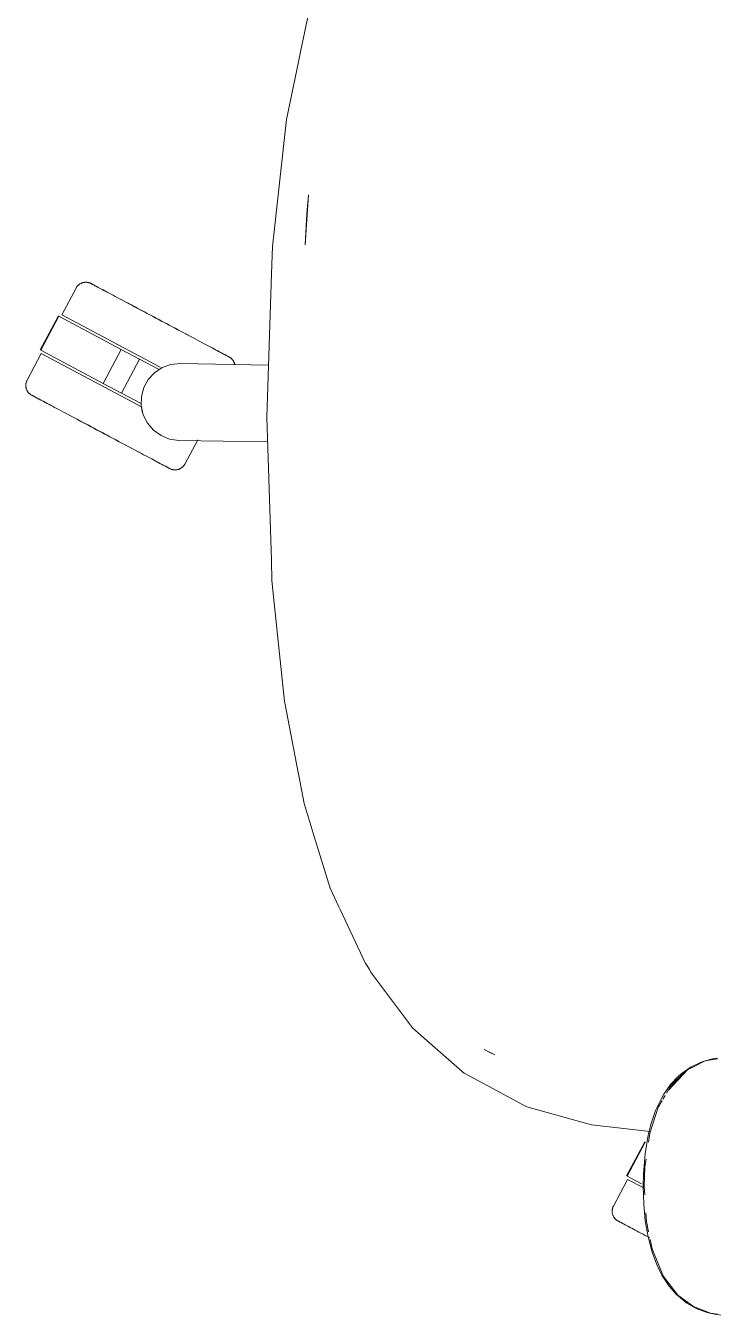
# Model space of a CAD drawing. Header units: millimetres. Extents: x 155927 to 295199, y -4084 to 97293.
# Drawn here: x 170820.6 to 171072.5, y 10100.3 to 10569.5 of the extents above; entities that cross this region are included whole.
import ezdxf

# ---------------------------------------------------------------- set-up
doc = ezdxf.new("R2010")
doc.units = ezdxf.units.MM
doc.header["$MEASUREMENT"] = 0
doc.layers.add('G-IMPT', color=8, linetype='CONTINUOUS', lineweight=9)
doc.layers.add('I-FURN', color=8, linetype='CONTINUOUS', lineweight=9)

msp = doc.modelspace()

# ---------------------------------------------------------------- linework, layer by layer
at = {"layer": 'G-IMPT'}
for p, q in [((170920.53, 10560.12), (170923.4, 10573.94)), ((170919.77, 10556.44), (170920.53, 10560.12)), ((170919.77, 10556.44), (170915.42, 10535.49)), ((170915.42, 10535.49), (170914.93, 10531.08)), ((170910.8, 10493.63), (170914.93, 10531.08)), ((170922.2, 10489.79), (170923.45, 10508.07)), ((170923.45, 10508.07), (170922.84, 10501.13)), ((170922.2, 10489.79), (170922.84, 10501.13)), ((170910.8, 10493.63), (170910.32, 10489.26)), ((170910, 10479.32), (170910.32, 10489.26)), ((170910, 10479.32), (170908.29, 10427.14)), ((170908.29, 10427.14), (170909.91, 10374.97)), ((170909.91, 10374.97), (170910.13, 10367.71)), ((170910.87, 10360.65), (170910.13, 10367.71)), ((170914.69, 10323.65), (170910.87, 10360.65)), ((170914.69, 10323.65), (170914.78, 10323.19)), ((170919.64, 10297.81), (170914.78, 10323.19)), ((170919.64, 10297.81), (170920.35, 10294.15)), ((170921.81, 10286.55), (170920.35, 10294.15)), ((170926, 10272.94), (170921.81, 10286.55)), ((170931.32, 10255.67), (170926, 10272.94)), ((170931.32, 10255.67), (170934.51, 10248.9)), ((170934.94, 10247.98), (170934.51, 10248.9)), ((170944.21, 10228.34), (170934.94, 10247.98)), ((170944.21, 10228.34), (170944.63, 10227.63)), ((170945.57, 10226.06), (170944.63, 10227.63)), ((170946.03, 10225.29), (170945.57, 10226.06)), ((170946.03, 10225.29), (170960.6, 10205.79)), ((170960.6, 10205.79), (170961.33, 10204.82)), ((170964.59, 10201.95), (170961.33, 10204.82)), ((170964.59, 10201.95), (170979.37, 10188.93)), ((170987.34, 10196.96), (170991.23, 10195)), ((170987.34, 10196.96), (170989.64, 10195.78)), ((170989.64, 10195.78), (170991.23, 10195)), ((171062.62, 10190.62), (171066.95, 10192.6)), ((171063.53, 10190.7), (171067.79, 10192.8)), ((171070.9, 10193.67), (171066.95, 10192.6)), ((171067.79, 10192.8), (171072.2, 10193.62)), ((171072.2, 10193.83), (171070.9, 10193.67)), ((170979.37, 10188.93), (170980.04, 10188.35)), ((170990.47, 10182.76), (170980.04, 10188.35)), ((171054.39, 10182.2), (171061.29, 10189.59)), ((171055.58, 10184.29), (171061.29, 10189.59)), ((171058.08, 10187.28), (171059.4, 10188.41)), ((171061.29, 10189.59), (171058.88, 10187.36)), ((171062.62, 10190.62), (171059.4, 10188.41)), ((171063.53, 10190.7), (171061.29, 10189.59)), ((171055.21, 10184.23), (171052.77, 10180.78)), ((171053.7, 10181.13), (171055.58, 10184.29)), ((171054.39, 10182.2), (171055.67, 10183.67)), ((171058.08, 10187.28), (171055.21, 10184.23)), ((171055.8, 10183.82), (171058.88, 10187.36)), ((171001.71, 10176.75), (170990.47, 10182.76)), ((171049.76, 10174.77), (171051.96, 10179.4)), ((171050.62, 10175.99), (171052.09, 10178.44)), ((171051.96, 10179.4), (171052.77, 10180.78)), ((171052.37, 10178.91), (171053.19, 10180.29)), ((171002.82, 10176.16), (171001.71, 10176.75)), ((171024.17, 10170.15), (171002.82, 10176.16)), ((171047.59, 10166.59), (171050.62, 10175.99)), ((171048.02, 10169.68), (171049.76, 10174.77)), ((171024.17, 10170.15), (171026.43, 10169.51)), ((171047.71, 10167.1), (171026.43, 10169.51)), ((171048.02, 10169.68), (171047.04, 10165.75)), ((171047.04, 10165.75), (171045.92, 10158.99)), ((171047.13, 10163.3), (171047.59, 10166.59)), ((171045.35, 10151.68), (171045.92, 10158.99)), ((171045.86, 10154.33), (171046.26, 10157.12)), ((171045.35, 10151.68), (171045.26, 10147.17)), ((171045.86, 10154.33), (171045.63, 10147.17)), ((171045.26, 10147.17), (171045.44, 10140.83)), ((171045.82, 10144.06), (171045.63, 10147.17)), ((171046, 10134.68), (171045.44, 10140.83)), ((171046.42, 10134.34), (171046.22, 10137.55)), ((171046, 10134.68), (171047, 10128.75)), ((171047.19, 10130.59), (171046.42, 10134.34)), ((171048.43, 10123.27), (171047, 10128.75)), ((171048.46, 10124.38), (171047.75, 10127.85)), ((171048.43, 10123.27), (171050.02, 10118.93)), ((171048.46, 10124.38), (171050.79, 10118.76)), ((171052, 10114.86), (171050.02, 10118.93)), ((171052.63, 10114.36), (171050.79, 10118.76)), ((171052, 10114.86), (171054.66, 10110.81)), ((171057.84, 10107.58), (171052.63, 10114.36)), ((171054.66, 10110.81), (171057.32, 10107.77)), ((171061.06, 10104.7), (171057.32, 10107.77)), ((171063.47, 10103.41), (171057.84, 10107.58)), ((171064.5, 10102.74), (171061.06, 10104.7)), ((171069.66, 10101), (171063.47, 10103.41)), ((171064.5, 10102.74), (171068.14, 10101.35)), ((171069.49, 10100.98), (171068.14, 10101.35)), ((171069.49, 10100.98), (171071.88, 10100.53)), ((171069.66, 10101), (171072.2, 10100.61)), ((171073.53, 10100.28), (171071.88, 10100.53))]:
    msp.add_line(p, q, dxfattribs=at)
at = {"layer": 'I-FURN'}
for p, q in [((170838.84, 10474.06), (170833.69, 10464.38)), ((170838.84, 10474.06), (170838.92, 10474.2)), ((170838.92, 10474.2), (170839, 10474.34)), ((170839, 10474.34), (170839.09, 10474.48)), ((170839.09, 10474.48), (170839.19, 10474.61)), ((170839.19, 10474.61), (170839.29, 10474.73)), ((170839.29, 10474.73), (170839.39, 10474.86)), ((170839.39, 10474.86), (170839.5, 10474.97)), ((170839.5, 10474.97), (170839.62, 10475.09)), ((170839.62, 10475.09), (170839.74, 10475.2)), ((170839.74, 10475.2), (170839.86, 10475.3)), ((170839.86, 10475.3), (170839.99, 10475.4)), ((170839.99, 10475.4), (170840.12, 10475.49)), ((170840.12, 10475.49), (170840.25, 10475.58)), ((170840.25, 10475.58), (170840.39, 10475.67)), ((170840.39, 10475.67), (170840.53, 10475.74)), ((170840.53, 10475.74), (170840.68, 10475.81)), ((170840.68, 10475.81), (170840.82, 10475.88)), ((170840.82, 10475.88), (170840.97, 10475.94)), ((170840.97, 10475.94), (170841.12, 10475.99)), ((170841.12, 10475.99), (170841.28, 10476.04)), ((170841.28, 10476.04), (170841.43, 10476.08)), ((170841.43, 10476.08), (170841.59, 10476.12)), ((170841.59, 10476.12), (170841.75, 10476.15)), ((170841.75, 10476.15), (170841.91, 10476.17)), ((170841.91, 10476.17), (170842.07, 10476.19)), ((170842.07, 10476.19), (170842.23, 10476.2)), ((170842.23, 10476.2), (170842.39, 10476.2)), ((170842.39, 10476.2), (170842.55, 10476.2)), ((170842.55, 10476.2), (170842.71, 10476.19)), ((170842.71, 10476.19), (170842.87, 10476.17)), ((170842.87, 10476.17), (170843.03, 10476.15)), ((170843.03, 10476.15), (170843.19, 10476.12)), ((170843.19, 10476.12), (170843.35, 10476.09)), ((170843.35, 10476.09), (170843.51, 10476.05)), ((170843.51, 10476.05), (170843.66, 10476)), ((170843.66, 10476), (170843.81, 10475.95)), ((170843.81, 10475.95), (170843.96, 10475.89)), ((170843.96, 10475.89), (170844.11, 10475.82)), ((170844.11, 10475.82), (170844.25, 10475.75)), ((170844.25, 10475.75), (170844.29, 10475.73)), ((170844.29, 10475.73), (170844.31, 10475.72)), ((170844.3, 10475.73), (170844.29, 10475.73)), ((170844.34, 10475.7), (170844.3, 10475.73)), ((170844.31, 10475.72), (170844.37, 10475.69)), ((170844.42, 10475.66), (170844.34, 10475.7)), ((170844.37, 10475.69), (170844.47, 10475.63)), ((170844.54, 10475.6), (170844.42, 10475.66)), ((170844.47, 10475.63), (170844.61, 10475.56)), ((170844.71, 10475.51), (170844.54, 10475.6)), ((170844.61, 10475.56), (170844.79, 10475.46)), ((170844.91, 10475.4), (170844.71, 10475.51)), ((170844.79, 10475.46), (170845.01, 10475.35)), ((170845.15, 10475.28), (170844.91, 10475.4)), ((170845.01, 10475.35), (170845.27, 10475.21)), ((170845.43, 10475.13), (170845.15, 10475.28)), ((170845.27, 10475.21), (170845.57, 10475.05)), ((170845.74, 10474.96), (170845.43, 10475.13)), ((170845.57, 10475.05), (170845.9, 10474.87)), ((170846.1, 10474.77), (170845.74, 10474.96)), ((170845.9, 10474.87), (170846.28, 10474.68)), ((170846.49, 10474.56), (170846.1, 10474.77)), ((170846.28, 10474.68), (170846.69, 10474.46)), ((170846.92, 10474.33), (170846.49, 10474.56)), ((170846.69, 10474.46), (170847.13, 10474.22)), ((170847.39, 10474.08), (170846.92, 10474.33)), ((170847.13, 10474.22), (170847.61, 10473.96)), ((170847.89, 10473.82), (170847.39, 10474.08)), ((170847.61, 10473.96), (170848.13, 10473.69)), ((170848.43, 10473.53), (170847.89, 10473.82)), ((170848.13, 10473.69), (170848.68, 10473.4)), ((170848.99, 10473.23), (170848.43, 10473.53)), ((170848.68, 10473.4), (170849.27, 10473.09)), ((170849.6, 10472.91), (170848.99, 10473.23)), ((170850.23, 10472.57), (170849.6, 10472.91)), ((170850.89, 10472.22), (170850.23, 10472.57)), ((170851.59, 10471.85), (170850.89, 10472.22)), ((170852.31, 10471.47), (170851.59, 10471.85)), ((170853.06, 10471.07), (170852.31, 10471.47)), ((170853.84, 10470.66), (170853.06, 10471.07)), ((170854.64, 10470.23), (170853.84, 10470.66)), ((170855.46, 10469.79), (170854.64, 10470.23)), ((170855.01, 10470.03), (170855.85, 10469.59)), ((170856.31, 10469.34), (170855.46, 10469.79)), ((170855.85, 10469.59), (170856.7, 10469.13)), ((170857.18, 10468.88), (170856.31, 10469.34)), ((170856.7, 10469.13), (170857.58, 10468.66)), ((170858.06, 10468.41), (170857.18, 10468.88)), ((170857.58, 10468.66), (170858.48, 10468.19)), ((170858.97, 10467.93), (170858.06, 10468.41)), ((170858.48, 10468.19), (170859.39, 10467.7)), ((170859.89, 10467.44), (170858.97, 10467.93)), ((170859.39, 10467.7), (170860.32, 10467.21)), ((170860.83, 10466.94), (170859.89, 10467.44)), ((170860.32, 10467.21), (170861.27, 10466.71)), ((170861.78, 10466.43), (170860.83, 10466.94)), ((170861.27, 10466.71), (170862.22, 10466.2)), ((170862.74, 10465.92), (170861.78, 10466.43)), ((170862.22, 10466.2), (170863.19, 10465.68)), ((170863.72, 10465.4), (170862.74, 10465.92)), ((170863.19, 10465.68), (170864.17, 10465.16)), ((170864.7, 10464.88), (170863.72, 10465.4)), ((170864.17, 10465.16), (170865.16, 10464.64)), ((170865.69, 10464.35), (170864.7, 10464.88)), ((170865.16, 10464.64), (170866.15, 10464.11)), ((170832.4, 10463.93), (170825.83, 10451.57)), ((170826, 10451.48), (170832.57, 10463.84)), ((170832.57, 10463.84), (170855.28, 10451.77)), ((170869.51, 10445.33), (170833.69, 10464.38)), ((170866.69, 10463.82), (170865.69, 10464.35)), ((170866.15, 10464.11), (170867.15, 10463.58)), ((170867.69, 10463.29), (170866.69, 10463.82)), ((170867.15, 10463.58), (170868.15, 10463.04)), ((170868.7, 10462.75), (170867.69, 10463.29)), ((170868.15, 10463.04), (170869.16, 10462.51)), ((170869.7, 10462.22), (170868.7, 10462.75)), ((170869.16, 10462.51), (170870.16, 10461.97)), ((170870.71, 10461.69), (170869.7, 10462.22)), ((170870.16, 10461.97), (170871.17, 10461.44)), ((170871.71, 10461.15), (170870.71, 10461.69)), ((170871.17, 10461.44), (170872.17, 10460.91)), ((170872.71, 10460.62), (170871.71, 10461.15)), ((170872.17, 10460.91), (170873.17, 10460.38)), ((170873.7, 10460.09), (170872.71, 10460.62)), ((170873.17, 10460.38), (170874.16, 10459.85)), ((170874.69, 10459.57), (170873.7, 10460.09)), ((170874.16, 10459.85), (170875.14, 10459.33)), ((170875.67, 10459.05), (170874.69, 10459.57)), ((170875.14, 10459.33), (170876.12, 10458.81)), ((170876.64, 10458.53), (170875.67, 10459.05)), ((170876.12, 10458.81), (170877.08, 10458.3)), ((170877.59, 10458.02), (170876.64, 10458.53)), ((170877.08, 10458.3), (170878.03, 10457.79)), ((170878.54, 10457.52), (170877.59, 10458.02)), ((170878.03, 10457.79), (170878.97, 10457.29)), ((170879.47, 10457.03), (170878.54, 10457.52)), ((170878.97, 10457.29), (170879.89, 10456.8)), ((170880.38, 10456.54), (170879.47, 10457.03)), ((170879.89, 10456.8), (170880.8, 10456.32)), ((170881.28, 10456.06), (170880.38, 10456.54)), ((170882.15, 10455.6), (170881.28, 10456.06)), ((170883.01, 10455.14), (170882.15, 10455.6)), ((170848.7, 10439.41), (170826, 10451.48)), ((170848.7, 10439.41), (170855.28, 10451.77)), ((170855.28, 10451.77), (170861.92, 10448.24)), ((170883.85, 10454.7), (170883.01, 10455.14)), ((170884.66, 10454.27), (170883.85, 10454.7)), ((170885.45, 10453.85), (170884.66, 10454.27)), ((170886.21, 10453.44), (170885.45, 10453.85)), ((170886.94, 10453.05), (170886.21, 10453.44)), ((170887.65, 10452.68), (170886.94, 10453.05)), ((170888.33, 10452.32), (170887.65, 10452.68)), ((170888.98, 10451.97), (170888.33, 10452.32)), ((170889.59, 10451.64), (170888.98, 10451.97)), ((170890.18, 10451.33), (170889.59, 10451.64)), ((170889.86, 10451.5), (170890.43, 10451.2)), ((170890.73, 10451.04), (170890.18, 10451.33)), ((170890.43, 10451.2), (170890.97, 10450.91)), ((170891.24, 10450.77), (170890.73, 10451.04)), ((170890.97, 10450.91), (170891.47, 10450.65)), ((170891.73, 10450.51), (170891.24, 10450.77)), ((170891.47, 10450.65), (170891.94, 10450.4)), ((170892.17, 10450.27), (170891.73, 10450.51)), ((170826.18, 10450.25), (170821.03, 10440.57)), ((170862.9, 10430.73), (170826.18, 10450.25)), ((170855.35, 10435.88), (170861.92, 10448.24)), ((170861.92, 10448.24), (170869.06, 10444.44)), ((170870.19, 10445.17), (170873.37, 10446.31)), ((170873.37, 10446.31), (170876.72, 10446.66)), ((170876.72, 10446.66), (170908.91, 10446.09)), ((170891.94, 10450.4), (170892.37, 10450.17)), ((170892.58, 10450.05), (170892.17, 10450.27)), ((170892.37, 10450.17), (170892.76, 10449.96)), ((170892.96, 10449.86), (170892.58, 10450.05)), ((170892.76, 10449.96), (170893.11, 10449.77)), ((170893.29, 10449.68), (170892.96, 10449.86)), ((170893.11, 10449.77), (170893.43, 10449.6)), ((170893.59, 10449.52), (170893.29, 10449.68)), ((170893.43, 10449.6), (170893.71, 10449.45)), ((170893.85, 10449.38), (170893.59, 10449.52)), ((170893.71, 10449.45), (170893.95, 10449.33)), ((170894.07, 10449.27), (170893.85, 10449.38)), ((170893.95, 10449.33), (170894.15, 10449.22)), ((170894.25, 10449.17), (170894.07, 10449.27)), ((170894.15, 10449.22), (170894.32, 10449.13)), ((170894.39, 10449.1), (170894.25, 10449.17)), ((170894.32, 10449.13), (170894.44, 10449.07)), ((170894.49, 10449.04), (170894.39, 10449.1)), ((170894.44, 10449.07), (170894.52, 10449.02)), ((170894.55, 10449.01), (170894.49, 10449.04)), ((170894.52, 10449.02), (170894.56, 10449)), ((170894.57, 10449), (170894.55, 10449.01)), ((170894.56, 10449), (170894.57, 10449)), ((170894.57, 10449), (170894.71, 10448.92)), ((170894.71, 10448.92), (170894.85, 10448.84)), ((170894.85, 10448.84), (170894.98, 10448.75)), ((170894.98, 10448.75), (170895.11, 10448.65)), ((170895.11, 10448.65), (170895.24, 10448.55)), ((170895.24, 10448.55), (170895.36, 10448.45)), ((170895.36, 10448.45), (170895.48, 10448.34)), ((170895.48, 10448.34), (170895.59, 10448.22)), ((170895.59, 10448.22), (170895.7, 10448.1)), ((170895.7, 10448.1), (170895.8, 10447.98)), ((170895.8, 10447.98), (170895.9, 10447.85)), ((170895.9, 10447.85), (170896, 10447.72)), ((170896, 10447.72), (170896.08, 10447.59)), ((170896.08, 10447.59), (170896.17, 10447.45)), ((170896.17, 10447.45), (170896.25, 10447.31)), ((170896.25, 10447.31), (170896.32, 10447.16)), ((170896.32, 10447.16), (170896.38, 10447.02)), ((170896.38, 10447.02), (170896.44, 10446.87)), ((170896.44, 10446.87), (170896.5, 10446.72)), ((170896.5, 10446.72), (170896.55, 10446.56)), ((170896.55, 10446.56), (170896.59, 10446.41)), ((170896.59, 10446.41), (170896.62, 10446.25)), ((170865.1, 10440.81), (170867.38, 10443.3)), ((170867.38, 10443.3), (170870.19, 10445.17)), ((170820.56, 10438.83), (170820.57, 10438.99)), ((170820.56, 10438.66), (170820.56, 10438.83)), ((170820.56, 10438.5), (170820.56, 10438.66)), ((170820.57, 10438.34), (170820.56, 10438.5)), ((170820.57, 10438.99), (170820.59, 10439.15)), ((170820.59, 10438.18), (170820.57, 10438.34)), ((170820.59, 10439.15), (170820.61, 10439.31)), ((170820.61, 10438.02), (170820.59, 10438.18)), ((170820.61, 10439.31), (170820.64, 10439.47)), ((170820.64, 10437.86), (170820.61, 10438.02)), ((170820.64, 10439.47), (170820.67, 10439.62)), ((170820.68, 10437.71), (170820.64, 10437.86)), ((170820.67, 10439.62), (170820.71, 10439.78)), ((170820.72, 10437.55), (170820.68, 10437.71)), ((170820.71, 10439.78), (170820.76, 10439.93)), ((170820.77, 10437.4), (170820.72, 10437.55)), ((170820.76, 10439.93), (170820.81, 10440.09)), ((170820.82, 10437.25), (170820.77, 10437.4)), ((170820.81, 10440.09), (170820.87, 10440.23)), ((170820.88, 10437.1), (170820.82, 10437.25)), ((170820.87, 10440.23), (170820.94, 10440.38)), ((170820.95, 10436.95), (170820.88, 10437.1)), ((170820.94, 10440.38), (170821.01, 10440.53)), ((170821.02, 10436.8), (170820.95, 10436.95)), ((170821.01, 10440.53), (170821.03, 10440.57)), ((170821.1, 10436.66), (170821.02, 10436.8)), ((170821.18, 10436.53), (170821.1, 10436.66)), ((170821.27, 10436.39), (170821.18, 10436.53)), ((170855.35, 10435.88), (170848.7, 10439.41)), ((170862.62, 10434.59), (170863.48, 10437.85)), ((170863.48, 10437.85), (170865.1, 10440.81)), ((170821.36, 10436.26), (170821.27, 10436.39)), ((170821.46, 10436.13), (170821.36, 10436.26)), ((170821.56, 10436.01), (170821.46, 10436.13)), ((170821.67, 10435.89), (170821.56, 10436.01)), ((170821.79, 10435.78), (170821.67, 10435.89)), ((170821.9, 10435.67), (170821.79, 10435.78)), ((170822.03, 10435.56), (170821.9, 10435.67)), ((170822.15, 10435.46), (170822.03, 10435.56)), ((170822.28, 10435.37), (170822.15, 10435.46)), ((170822.42, 10435.28), (170822.28, 10435.37)), ((170822.56, 10435.19), (170822.42, 10435.28)), ((170822.7, 10435.11), (170822.56, 10435.19)), ((170822.74, 10435.09), (170822.7, 10435.11)), ((170822.7, 10435.11), (170822.7, 10435.11)), ((170822.7, 10435.11), (170822.72, 10435.1)), ((170822.72, 10435.1), (170822.78, 10435.07)), ((170822.83, 10435.05), (170822.74, 10435.09)), ((170822.78, 10435.07), (170822.88, 10435.02)), ((170822.95, 10434.98), (170822.83, 10435.05)), ((170822.88, 10435.02), (170823.02, 10434.94)), ((170823.11, 10434.89), (170822.95, 10434.98)), ((170823.02, 10434.94), (170823.2, 10434.85)), ((170823.31, 10434.79), (170823.11, 10434.89)), ((170823.2, 10434.85), (170823.42, 10434.73)), ((170823.55, 10434.66), (170823.31, 10434.79)), ((170823.42, 10434.73), (170823.68, 10434.59)), ((170823.83, 10434.51), (170823.55, 10434.66)), ((170823.68, 10434.59), (170823.97, 10434.44)), ((170824.15, 10434.34), (170823.83, 10434.51)), ((170823.97, 10434.44), (170824.31, 10434.26)), ((170824.5, 10434.15), (170824.15, 10434.34)), ((170824.31, 10434.26), (170824.68, 10434.06)), ((170824.9, 10433.94), (170824.5, 10434.15)), ((170824.68, 10434.06), (170825.09, 10433.84)), ((170825.33, 10433.72), (170824.9, 10433.94)), ((170825.09, 10433.84), (170825.54, 10433.6)), ((170825.79, 10433.47), (170825.33, 10433.72)), ((170825.54, 10433.6), (170826.02, 10433.35)), ((170826.29, 10433.2), (170825.79, 10433.47)), ((170826.02, 10433.35), (170826.54, 10433.07)), ((170826.83, 10432.92), (170826.29, 10433.2)), ((170826.54, 10433.07), (170827.09, 10432.78)), ((170827.4, 10432.61), (170826.83, 10432.92)), ((170827.09, 10432.78), (170827.67, 10432.47)), ((170827.67, 10432.47), (170828.29, 10432.14)), ((170828.29, 10432.14), (170828.94, 10431.8)), ((170828.94, 10431.8), (170829.61, 10431.44)), ((170862.49, 10432.08), (170855.35, 10435.88)), ((170862.56, 10431.22), (170862.62, 10434.59)), ((170829.61, 10431.44), (170830.32, 10431.06)), ((170830.32, 10431.06), (170831.06, 10430.67)), ((170831.06, 10430.67), (170831.82, 10430.27)), ((170831.82, 10430.27), (170832.61, 10429.85)), ((170832.61, 10429.85), (170833.42, 10429.41)), ((170833.42, 10429.41), (170834.25, 10428.97)), ((170834.25, 10428.97), (170835.11, 10428.52)), ((170835.11, 10428.52), (170835.99, 10428.05)), ((170835.99, 10428.05), (170836.88, 10427.57)), ((170837.37, 10427.31), (170836.47, 10427.79)), ((170836.88, 10427.57), (170837.8, 10427.09)), ((170838.3, 10426.82), (170837.37, 10427.31)), ((170837.8, 10427.09), (170838.73, 10426.59)), ((170863.31, 10427.93), (170862.56, 10431.22)), ((170864.82, 10424.92), (170863.31, 10427.93)), ((170839.23, 10426.32), (170838.3, 10426.82)), ((170838.73, 10426.59), (170839.67, 10426.09)), ((170840.18, 10425.82), (170839.23, 10426.32)), ((170839.67, 10426.09), (170840.63, 10425.58)), ((170841.15, 10425.3), (170840.18, 10425.82)), ((170840.63, 10425.58), (170841.6, 10425.07)), ((170842.12, 10424.79), (170841.15, 10425.3)), ((170841.6, 10425.07), (170842.57, 10424.55)), ((170843.11, 10424.26), (170842.12, 10424.79)), ((170842.57, 10424.55), (170843.56, 10424.02)), ((170844.1, 10423.74), (170843.11, 10424.26)), ((170843.56, 10424.02), (170844.56, 10423.49)), ((170845.09, 10423.21), (170844.1, 10423.74)), ((170844.56, 10423.49), (170845.55, 10422.96)), ((170846.1, 10422.67), (170845.09, 10423.21)), ((170845.55, 10422.96), (170846.56, 10422.43)), ((170847.1, 10422.14), (170846.1, 10422.67)), ((170846.56, 10422.43), (170847.56, 10421.89)), ((170867.02, 10422.35), (170864.82, 10424.92)), ((170869.76, 10420.39), (170867.02, 10422.35)), ((170848.11, 10421.6), (170847.1, 10422.14)), ((170847.56, 10421.89), (170848.57, 10421.36)), ((170849.11, 10421.07), (170848.11, 10421.6)), ((170848.57, 10421.36), (170849.57, 10420.82)), ((170850.11, 10420.54), (170849.11, 10421.07)), ((170849.57, 10420.82), (170850.57, 10420.29)), ((170851.11, 10420.01), (170850.11, 10420.54)), ((170850.57, 10420.29), (170851.57, 10419.76)), ((170852.11, 10419.48), (170851.11, 10420.01)), ((170851.57, 10419.76), (170852.56, 10419.24)), ((170853.09, 10418.95), (170852.11, 10419.48)), ((170852.56, 10419.24), (170853.55, 10418.71)), ((170854.07, 10418.43), (170853.09, 10418.95)), ((170853.55, 10418.71), (170854.52, 10418.19)), ((170855.04, 10417.92), (170854.07, 10418.43)), ((170854.52, 10418.19), (170855.48, 10417.68)), ((170856, 10417.41), (170855.04, 10417.92)), ((170855.48, 10417.68), (170856.43, 10417.18)), ((170872.89, 10419.14), (170869.76, 10420.39)), ((170876.23, 10418.67), (170872.89, 10419.14)), ((170908.57, 10418.11), (170876.23, 10418.67)), ((170878.42, 10410.05), (170883.12, 10418.89)), ((170856.94, 10416.91), (170856, 10417.41)), ((170856.43, 10417.18), (170857.37, 10416.68)), ((170857.87, 10416.41), (170856.94, 10416.91)), ((170857.37, 10416.68), (170858.29, 10416.19)), ((170858.79, 10415.93), (170857.87, 10416.41)), ((170858.29, 10416.19), (170859.2, 10415.71)), ((170859.68, 10415.45), (170858.79, 10415.93)), ((170859.2, 10415.71), (170860.09, 10415.23)), ((170860.56, 10414.98), (170859.68, 10415.45)), ((170860.09, 10415.23), (170860.96, 10414.77)), ((170861.42, 10414.53), (170860.56, 10414.98)), ((170860.96, 10414.77), (170861.8, 10414.32)), ((170862.25, 10414.08), (170861.42, 10414.53)), ((170861.8, 10414.32), (170862.63, 10413.88)), ((170862.63, 10413.88), (170863.43, 10413.46)), ((170863.43, 10413.46), (170864.2, 10413.04)), ((170864.2, 10413.04), (170864.95, 10412.65)), ((170864.95, 10412.65), (170865.68, 10412.26)), ((170865.68, 10412.26), (170866.37, 10411.89)), ((170866.37, 10411.89), (170867.03, 10411.54)), ((170867.03, 10411.54), (170867.67, 10411.2)), ((170867.67, 10411.2), (170868.27, 10410.88)), ((170868.58, 10410.72), (170868, 10411.03)), ((170868.27, 10410.88), (170868.84, 10410.58)), ((170869.13, 10410.42), (170868.58, 10410.72)), ((170868.84, 10410.58), (170869.37, 10410.3)), ((170869.65, 10410.15), (170869.13, 10410.42)), ((170869.37, 10410.3), (170869.87, 10410.03)), ((170870.13, 10409.89), (170869.65, 10410.15)), ((170869.87, 10410.03), (170870.34, 10409.78)), ((170870.58, 10409.66), (170870.13, 10409.89)), ((170870.34, 10409.78), (170870.77, 10409.55)), ((170870.99, 10409.44), (170870.58, 10409.66)), ((170870.77, 10409.55), (170871.16, 10409.34)), ((170871.36, 10409.24), (170870.99, 10409.44)), ((170871.16, 10409.34), (170871.52, 10409.16)), ((170871.7, 10409.06), (170871.36, 10409.24)), ((170871.52, 10409.16), (170871.84, 10408.99)), ((170871.99, 10408.9), (170871.7, 10409.06)), ((170871.84, 10408.99), (170872.12, 10408.84)), ((170872.25, 10408.77), (170871.99, 10408.9)), ((170872.12, 10408.84), (170872.36, 10408.71)), ((170872.47, 10408.65), (170872.25, 10408.77)), ((170872.36, 10408.71), (170872.56, 10408.6)), ((170872.65, 10408.55), (170872.47, 10408.65)), ((170872.56, 10408.6), (170872.72, 10408.52)), ((170872.79, 10408.48), (170872.65, 10408.55)), ((170872.72, 10408.52), (170872.84, 10408.45)), ((170872.89, 10408.43), (170872.79, 10408.48)), ((170872.84, 10408.45), (170872.92, 10408.41)), ((170872.95, 10408.39), (170872.89, 10408.43)), ((170872.92, 10408.41), (170872.97, 10408.39)), ((170872.97, 10408.38), (170872.95, 10408.39)), ((170872.97, 10408.39), (170872.97, 10408.38)), ((170873.01, 10408.36), (170872.97, 10408.38)), ((170873.15, 10408.29), (170873.01, 10408.36)), ((170873.3, 10408.23), (170873.15, 10408.29)), ((170876.59, 10408.3), (170876.44, 10408.23)), ((170876.73, 10408.37), (170876.59, 10408.3)), ((170876.87, 10408.45), (170876.73, 10408.37)), ((170877.01, 10408.53), (170876.87, 10408.45)), ((170877.15, 10408.62), (170877.01, 10408.53)), ((170877.28, 10408.71), (170877.15, 10408.62)), ((170877.4, 10408.81), (170877.28, 10408.71)), ((170877.53, 10408.92), (170877.4, 10408.81)), ((170877.65, 10409.03), (170877.53, 10408.92)), ((170877.76, 10409.14), (170877.65, 10409.03)), ((170877.87, 10409.26), (170877.76, 10409.14)), ((170877.97, 10409.38), (170877.87, 10409.26)), ((170878.07, 10409.51), (170877.97, 10409.38)), ((170878.17, 10409.64), (170878.07, 10409.51)), ((170878.26, 10409.77), (170878.17, 10409.64)), ((170878.34, 10409.91), (170878.26, 10409.77)), ((170878.42, 10410.05), (170878.34, 10409.91)), ((170873.45, 10408.17), (170873.3, 10408.23)), ((170873.6, 10408.11), (170873.45, 10408.17)), ((170873.76, 10408.07), (170873.6, 10408.11)), ((170873.91, 10408.03), (170873.76, 10408.07)), ((170874.07, 10407.99), (170873.91, 10408.03)), ((170874.23, 10407.96), (170874.07, 10407.99)), ((170874.39, 10407.94), (170874.23, 10407.96)), ((170874.55, 10407.92), (170874.39, 10407.94)), ((170874.71, 10407.91), (170874.55, 10407.92)), ((170874.87, 10407.91), (170874.71, 10407.91)), ((170875.03, 10407.92), (170874.87, 10407.91)), ((170875.19, 10407.93), (170875.03, 10407.92)), ((170875.35, 10407.94), (170875.19, 10407.93)), ((170875.51, 10407.96), (170875.35, 10407.94)), ((170875.67, 10407.99), (170875.51, 10407.96)), ((170875.83, 10408.03), (170875.67, 10407.99)), ((170875.99, 10408.07), (170875.83, 10408.03)), ((170876.14, 10408.12), (170875.99, 10408.07)), ((170876.29, 10408.17), (170876.14, 10408.12)), ((170876.44, 10408.23), (170876.29, 10408.17)), ((171045.76, 10163.39), (171039.18, 10151.03)), ((171039.35, 10150.94), (171045.93, 10163.3)), ((171045.93, 10163.3), (171046.02, 10163.25)), ((171044.65, 10148.12), (171039.35, 10150.94)), ((171039.54, 10149.71), (171034.39, 10140.02)), ((171045.17, 10146.71), (171039.54, 10149.71)), ((171033.92, 10138.28), (171033.93, 10138.44)), ((171033.92, 10138.12), (171033.92, 10138.28)), ((171033.92, 10137.96), (171033.92, 10138.12)), ((171033.93, 10137.8), (171033.92, 10137.96)), ((171033.93, 10138.44), (171033.95, 10138.6)), ((171033.95, 10137.64), (171033.93, 10137.8)), ((171033.95, 10138.6), (171033.97, 10138.76)), ((171033.97, 10137.48), (171033.95, 10137.64)), ((171033.97, 10138.76), (171034, 10138.92)), ((171034, 10137.32), (171033.97, 10137.48)), ((171034, 10138.92), (171034.03, 10139.08)), ((171034.03, 10137.16), (171034, 10137.32)), ((171034.03, 10139.08), (171034.07, 10139.23)), ((171034.08, 10137.01), (171034.03, 10137.16)), ((171034.07, 10139.23), (171034.12, 10139.39)), ((171034.12, 10136.85), (171034.08, 10137.01)), ((171034.12, 10139.39), (171034.17, 10139.54)), ((171034.18, 10136.7), (171034.12, 10136.85)), ((171034.17, 10139.54), (171034.23, 10139.69)), ((171034.24, 10136.55), (171034.18, 10136.7)), ((171034.23, 10139.69), (171034.3, 10139.84)), ((171034.3, 10136.4), (171034.24, 10136.55)), ((171034.3, 10139.84), (171034.37, 10139.98)), ((171034.38, 10136.26), (171034.3, 10136.4)), ((171034.37, 10139.98), (171034.39, 10140.02)), ((171034.45, 10136.12), (171034.38, 10136.26)), ((171034.54, 10135.98), (171034.45, 10136.12)), ((171034.63, 10135.85), (171034.54, 10135.98)), ((171034.72, 10135.71), (171034.63, 10135.85)), ((171034.82, 10135.59), (171034.72, 10135.71)), ((171034.92, 10135.46), (171034.82, 10135.59)), ((171035.03, 10135.35), (171034.92, 10135.46)), ((171035.15, 10135.23), (171035.03, 10135.35)), ((171035.26, 10135.12), (171035.15, 10135.23)), ((171035.39, 10135.02), (171035.26, 10135.12)), ((171035.51, 10134.92), (171035.39, 10135.02)), ((171035.64, 10134.82), (171035.51, 10134.92)), ((171035.78, 10134.73), (171035.64, 10134.82)), ((171035.91, 10134.65), (171035.78, 10134.73)), ((171036.06, 10134.57), (171035.91, 10134.65)), ((171036.1, 10134.54), (171036.06, 10134.57)), ((171036.06, 10134.57), (171036.06, 10134.57)), ((171036.06, 10134.57), (171036.08, 10134.56)), ((171036.08, 10134.56), (171036.14, 10134.53)), ((171036.19, 10134.5), (171036.1, 10134.54)), ((171036.14, 10134.53), (171036.24, 10134.47)), ((171036.31, 10134.44), (171036.19, 10134.5)), ((171036.24, 10134.47), (171036.38, 10134.4)), ((171036.47, 10134.35), (171036.31, 10134.44)), ((171036.38, 10134.4), (171036.56, 10134.3)), ((171036.67, 10134.24), (171036.47, 10134.35)), ((171036.56, 10134.3), (171036.78, 10134.19)), ((171036.91, 10134.11), (171036.67, 10134.24)), ((171036.78, 10134.19), (171037.03, 10134.05)), ((171037.19, 10133.97), (171036.91, 10134.11)), ((171037.03, 10134.05), (171037.33, 10133.89)), ((171037.51, 10133.8), (171037.19, 10133.97)), ((171037.33, 10133.89), (171037.67, 10133.71)), ((171037.86, 10133.61), (171037.51, 10133.8)), ((171037.67, 10133.71), (171038.04, 10133.51)), ((171038.26, 10133.4), (171037.86, 10133.61)), ((171038.04, 10133.51), (171038.45, 10133.3)), ((171038.69, 10133.17), (171038.26, 10133.4)), ((171038.45, 10133.3), (171038.9, 10133.06)), ((171039.15, 10132.92), (171038.69, 10133.17)), ((171038.9, 10133.06), (171039.38, 10132.8)), ((171039.65, 10132.66), (171039.15, 10132.92)), ((171039.38, 10132.8), (171039.9, 10132.53)), ((171040.19, 10132.37), (171039.65, 10132.66)), ((171039.9, 10132.53), (171040.45, 10132.23)), ((171040.76, 10132.07), (171040.19, 10132.37)), ((171040.45, 10132.23), (171041.03, 10131.92)), ((171041.03, 10131.92), (171041.65, 10131.6)), ((171041.65, 10131.6), (171042.29, 10131.25)), ((171042.29, 10131.25), (171042.97, 10130.89)), ((171042.97, 10130.89), (171043.68, 10130.52)), ((171043.68, 10130.52), (171044.41, 10130.12)), ((171044.41, 10130.12), (171045.18, 10129.72)), ((171045.18, 10129.72), (171045.96, 10129.3)), ((171045.96, 10129.3), (171046.78, 10128.87)), ((171046.78, 10128.87), (171047.61, 10128.43))]:
    msp.add_line(p, q, dxfattribs=at)
msp.add_arc((170876.29, 10432.67), 13.81, 192.3473, 197.336, dxfattribs=at)
msp.add_open_spline([(170862.97, 10429.02), (170862.85, 10429.45), (170862.78, 10429.88), (170862.72, 10430.32)], degree=3, dxfattribs=at)

doc.saveas('drawing.dxf')
